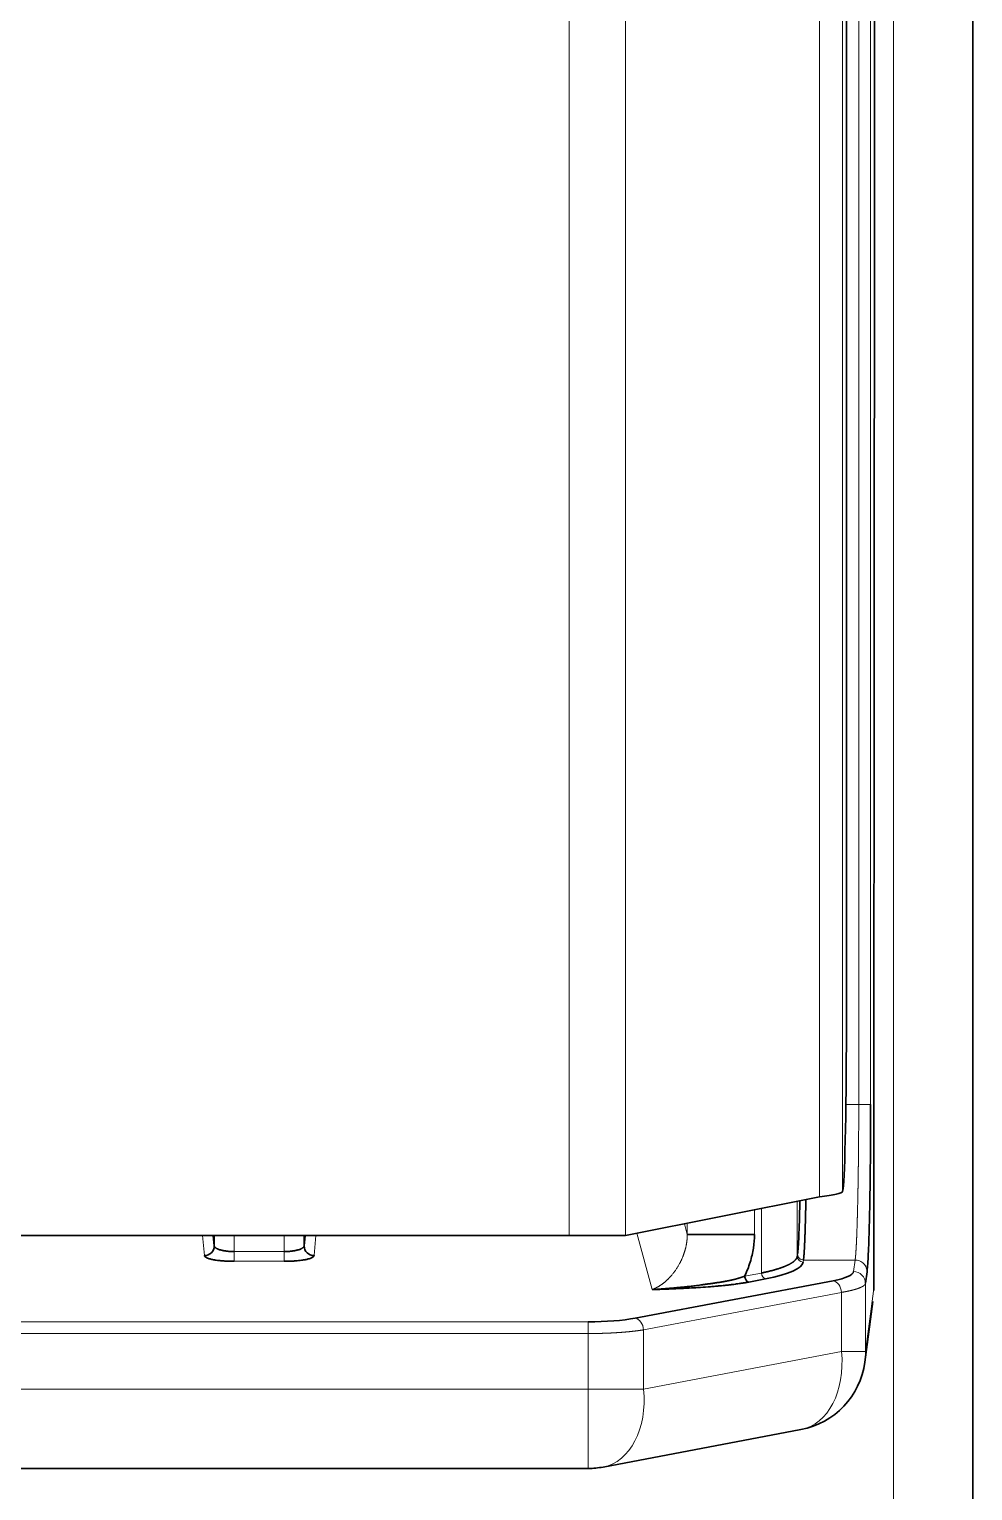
# Model space of a CAD drawing. Header units: inches. Extents: x -1096 to 3103, y -191 to 3207.
# Drawn here: x 1770.16 to 1793.96, y 1488 to 1524.86 of the extents above; entities that cross this region are included whole.
import ezdxf

# ---------------------------------------------------------------- set-up
doc = ezdxf.new("R2010")
doc.units = ezdxf.units.IN

msp = doc.modelspace()

# ---------------------------------------------------------------- linework, layer by layer
at = {"lineweight": 35}
for p, q in [((1793.964331, 1895.140586), (1793.964331, 1263.140586)), ((1790.77734, 1664.501036), (1790.77734, 1500.080136)), ((1790.692835, 1495.62393), (1790.68142, 1495.550385)), ((1790.096109, 1495.413688), (1785.200118, 1494.440586)), ((1754.142758, 1494.440586), (1783.785904, 1494.440586)), ((1774.807186, 1494.440605), (1774.830756, 1494.178134)), ((1774.830756, 1494.178134), (1774.830756, 1494.440655)), ((1777.097906, 1494.178134), (1777.097906, 1494.440633)), ((1777.097906, 1494.178134), (1777.121474, 1494.44059)), ((1783.785904, 1494.440586), (1785.200118, 1494.440586)), ((1791.296618, 1493.527176), (1791.257292, 1493.235249)), ((1785.452056, 1492.356387), (1790.444221, 1493.301688)), ((1788.736227, 1493.347734), (1788.313441, 1493.267677)), ((1791.240072, 1491.245063), (1791.445852, 1492.772581)), ((1784.637914, 1488.6017), (1789.630079, 1489.547001)), ((1753.66285, 1488.56678), (1784.265812, 1488.56678))]:
    msp.add_line(p, q, dxfattribs=at)
at = {"lineweight": 13}
for p, q in [((1783.785904, 1494.440586), (1783.785904, 1670.140586)), ((1785.200118, 1670.140586), (1785.200118, 1494.440586)), ((1790.096109, 1669.167484), (1790.096109, 1495.413688)), ((1790.68142, 1669.030787), (1790.68142, 1495.550385)), ((1791.087836, 1664.246018), (1791.087836, 1497.748172)), ((1791.387732, 1497.748172), (1791.387733, 1664.246018)), ((1791.964331, 1636.622961), (1791.964331, 1263.140586)), ((1791.087836, 1497.748172), (1790.76312, 1497.748172)), ((1789.537159, 1493.91754), (1789.537159, 1495.302881)), ((1788.458523, 1494.467896), (1788.458523, 1495.090308)), ((1788.631558, 1495.123729), (1788.631558, 1493.494978)), ((1786.68964, 1494.736662), (1786.762103, 1494.467896)), ((1786.762103, 1494.752041), (1786.762103, 1494.467896)), ((1774.535616, 1494.44059), (1774.580794, 1493.932728)), ((1775.330684, 1494.440619), (1775.33068, 1494.034894)), ((1776.597982, 1494.034894), (1776.597966, 1494.44066)), ((1777.393472, 1494.44059), (1777.347868, 1493.932728)), ((1785.874297, 1493.075227), (1785.490613, 1494.498309)), ((1776.597982, 1494.034894), (1775.33068, 1494.034894)), ((1775.33068, 1493.789487), (1775.33068, 1494.034894)), ((1775.33068, 1493.789487), (1776.597982, 1493.789487)), ((1776.597982, 1494.034894), (1776.597982, 1493.789487)), ((1789.537159, 1493.91754), (1789.544079, 1493.968907)), ((1789.687107, 1493.770296), (1789.694027, 1493.821663)), ((1789.694028, 1493.821663), (1790.996721, 1493.821663)), ((1790.996721, 1493.821663), (1790.957395, 1493.529738)), ((1788.208772, 1493.41492), (1788.631558, 1493.494978)), ((1791.257292, 1491.512081), (1791.257292, 1493.235249)), ((1791.257292, 1491.512081), (1791.463071, 1493.039598)), ((1790.653558, 1493.0072), (1785.661393, 1492.061899)), ((1790.653558, 1493.0072), (1790.653558, 1491.512081)), ((1784.265812, 1492.26264), (1753.66285, 1492.26264)), ((1753.66285, 1491.968152), (1784.265812, 1491.968152)), ((1784.265812, 1492.26264), (1784.265812, 1491.968152)), ((1784.265812, 1491.968152), (1784.265812, 1490.56678)), ((1785.661393, 1490.56678), (1785.661393, 1492.061899)), ((1785.661393, 1490.56678), (1790.653558, 1491.512081)), ((1791.257292, 1491.512081), (1790.653558, 1491.512081)), ((1784.265812, 1490.56678), (1753.66285, 1490.56678)), ((1784.265812, 1490.56678), (1784.265812, 1488.56678)), ((1785.661393, 1490.56678), (1784.265812, 1490.56678))]:
    msp.add_line(p, q, dxfattribs=at)
at = {"lineweight": 35}
for centre, start, end in [((1789.257977, 1491.512081), 280.722401, 352.327596), ((1784.265812, 1490.56678), 270, 280.722401)]:
    msp.add_arc(centre, 2, start, end, dxfattribs=at)
for centre, major_axis, ratio, start_param, end_param in [((1790.679173, 1500.080136), (0, 4.500000000000001), 0.021815, 3.281218993749661, 4.712388980384691), ((1774.580794, 1494.178134), (-0.2489980834939553, -0.02235966047008016), 0.981483, 1.482887743345684, 3.050353987848473), ((1777.347868, 1494.178134), (-0.2489980834939549, 0.02235966047008589), 0.981483, 0.0912386657426564, 1.658704910244002), ((1788.313441, 1493.414921), (-0.02790761506547209, 0.1473810198816572), 0.691459, 1.440607195808498, 2.87429471889291), ((1786.445476, 1493.785644), (-3.242629302376195, 0), 0.190809, 2.355264097772266, 3.11678443088666), ((1789.207943, 1493.538021), (1.749990268465866, 0), 0.190809, 5.496856718103658, 6.25837711998996), ((1784.262139, 1492.584454), (1.686581974137349, 0), 0.190809, 4.714566675941731, 5.495545043213173)]:
    msp.add_ellipse(centre, major_axis=major_axis, ratio=ratio, start_param=start_param, end_param=end_param, dxfattribs=at)
at = {"lineweight": 13}
for centre, major_axis, ratio, start_param, end_param in [((1789.687107, 1493.91754), (-0.1486571427594345, 0.02002633033286675), 0.981303, 0.136428844539933, 1.702230353346846), ((1788.736227, 1493.494978), (0.02790761506547369, -0.147381019881657), 0.691459, 4.582197050603575, 6.01588737246511), ((1790.957395, 1493.235249), (0.2973142855188682, -0.04005266066573965), 0.981303, 0.1364288445356434, 1.702230353353697), ((1790.444221, 1493.0072), (-0.05581523013094419, 0.2947620397633144), 0.691459, 4.582197109353795, 6.015887372574371), ((1785.452056, 1492.061899), (0.05581523013094737, -0.2947620397633139), 0.691459, 1.440604397159396, 2.874294718898483), ((1789.257977, 1491.512081), (0.3721015342063159, -1.96508026508876), 0.691459, 1.54662650695e-05, 1.440604397174363), ((1789.257977, 1491.512081), (1.982095236792455, -0.2670177377715977), 0.981303, 6.283185109008478, 6.419614151714735), ((1784.265812, 1490.56678), (0.3721015342063159, -1.96508026508876), 0.691459, 1.54662649523e-05, 1.440604397172116)]:
    msp.add_ellipse(centre, major_axis=major_axis, ratio=ratio, start_param=start_param, end_param=end_param, dxfattribs=at)
for points, knots in [([(1791.46307140128, 1493.039599849518), (1791.4761592839, 1511.529019843718), (1791.49542330919, 1539.378434151618), (1791.51733860746, 1571.898339419628), (1791.5279235066, 1588.283126327928), (1791.53241038596, 1596.460295945278), (1791.53507121056, 1601.160636567538), (1791.53637893783, 1603.457635670978), (1791.53663879398, 1604.718638013458)], [0, 0, 0, 0, 0.4969971079366, 0.74849569075, 0.8742449821566999, 0.93711962786, 0.9685569507117, 1, 1, 1, 1]), ([(1790.99672128677, 1493.821663261574), (1790.997024458603, 1493.823784384079), (1790.997630304844, 1493.828023148877), (1790.998534445805, 1493.834712650828), (1790.999434249915, 1493.841636102678), (1791.000329439809, 1493.848815909002), (1791.001220089625, 1493.856243832076), (1791.002106179546, 1493.86391981103), (1791.002987714869, 1493.871841586337), (1791.003864694178, 1493.88000747343), (1791.004737117853, 1493.888415621731), (1791.005604985791, 1493.897064213077), (1791.006468298019, 1493.905951409055), (1791.007327054532, 1493.915075365451), (1791.008181255329, 1493.924434228754), (1791.009030900412, 1493.934026137458), (1791.00987598978, 1493.943849222077), (1791.010716523433, 1493.953901605501), (1791.011552501372, 1493.964181403257), (1791.012383923596, 1493.9746867238), (1791.013210790105, 1493.985415668783), (1791.0140331009, 1493.996366333342), (1791.01485085598, 1494.007536806359), (1791.015664055346, 1494.018925170746), (1791.016472698997, 1494.030529503705), (1791.017276786934, 1494.042347877005), (1791.018076319157, 1494.054378357239), (1791.018871295665, 1494.066619006095), (1791.019661716459, 1494.079067880614), (1791.020447581539, 1494.09172303345), (1791.021228890905, 1494.104582513129), (1791.022005644557, 1494.1176443643), (1791.022777842495, 1494.130906627993), (1791.023545484718, 1494.144367341868), (1791.024308571228, 1494.158024540461), (1791.025067102024, 1494.171876255433), (1791.025821077106, 1494.185920515816), (1791.026570496474, 1494.200155348249), (1791.027315360128, 1494.214578777224), (1791.028055668069, 1494.229188825318), (1791.028791420296, 1494.243983513433), (1791.02952261681, 1494.258960861025), (1791.03024925761, 1494.274118886336), (1791.030971342697, 1494.289455606624), (1791.031688872069, 1494.304969038386), (1791.03240184573, 1494.320657197584), (1791.033110263676, 1494.336518099865), (1791.033814125909, 1494.35254976078), (1791.034513432429, 1494.368750196004), (1791.035208183235, 1494.385117421544), (1791.035898378329, 1494.401649453958), (1791.03658401771, 1494.418344310563), (1791.037265101378, 1494.435200009638), (1791.037941629332, 1494.452214570636), (1791.038613601574, 1494.46938601438), (1791.039281018103, 1494.486712363272), (1791.03994387892, 1494.504191641483), (1791.040602184023, 1494.521821875152), (1791.041255933414, 1494.539601092581), (1791.041905127092, 1494.557527324425), (1791.042549765058, 1494.575598603881), (1791.043189847312, 1494.593812966875), (1791.043825373853, 1494.612168452243), (1791.044456344681, 1494.630663101919), (1791.045082759797, 1494.649294961109), (1791.045704619202, 1494.668062078472), (1791.046321922894, 1494.686962506293), (1791.046934670873, 1494.705994300654), (1791.047542863141, 1494.72515552161), (1791.048146499697, 1494.744444233351), (1791.048745580541, 1494.76385850437), (1791.049340105673, 1494.783396407627), (1791.049930075094, 1494.80305602071), (1791.050515488802, 1494.822835425991), (1791.051096346799, 1494.842732710789), (1791.051672649085, 1494.862745967516), (1791.052244395659, 1494.882873293834), (1791.052811586521, 1494.903112792806), (1791.053374221672, 1494.923462573037), (1791.053932301112, 1494.943920748826), (1791.054485824841, 1494.964485440305), (1791.055034792858, 1494.985154773583), (1791.055579205165, 1495.005926880878), (1791.05611906176, 1495.026799900661), (1791.056654362644, 1495.047771977783), (1791.057185107818, 1495.068841263612), (1791.05771129728, 1495.09000591616), (1791.058232931032, 1495.111264100212), (1791.058750009073, 1495.132613987449), (1791.059262531404, 1495.15405375657), (1791.059770498024, 1495.175581593417), (1791.060273908934, 1495.197195691091), (1791.060772764133, 1495.21889425007), (1791.061267063622, 1495.240675478317), (1791.061756807401, 1495.262537591405), (1791.062241995469, 1495.284478812612), (1791.062722627828, 1495.306497373042), (1791.063198704477, 1495.328591511721), (1791.063670225415, 1495.350759475707), (1791.064137190644, 1495.372999520191), (1791.064599600163, 1495.39530990859), (1791.065057453973, 1495.417688912656), (1791.065510752073, 1495.440134812562), (1791.065959494463, 1495.462645896999), (1791.066403681144, 1495.485220463267), (1791.066843312116, 1495.507856817365), (1791.067278387378, 1495.530553274078), (1791.067708906932, 1495.553308157064), (1791.068134870776, 1495.576119798932), (1791.068556278911, 1495.598986541331), (1791.068973131337, 1495.621906735026), (1791.069385428055, 1495.644878739972), (1791.069793169063, 1495.667900925399), (1791.070196354364, 1495.690971669875), (1791.070594983955, 1495.714089361385), (1791.070989057838, 1495.737252397399), (1791.071378576013, 1495.760459184941), (1791.071763538479, 1495.783708140652), (1791.072143945237, 1495.80699769086), (1791.072519796287, 1495.830326271636), (1791.07289109163, 1495.853692328861), (1791.073257831264, 1495.87709431828), (1791.07362001519, 1495.900530705564), (1791.073977643409, 1495.923999966358), (1791.07433071592, 1495.947500586345), (1791.074679232724, 1495.971031061288), (1791.07502319382, 1495.994589897087), (1791.075362599209, 1496.018175609824), (1791.07569744889, 1496.041786725809), (1791.076027742865, 1496.065421781629), (1791.076353481132, 1496.089079324188), (1791.076674663693, 1496.11275791075), (1791.076991290547, 1496.136456108977), (1791.077303361694, 1496.160172496973), (1791.077610877134, 1496.183905663313), (1791.077913836868, 1496.207654207085), (1791.078212240895, 1496.231416737918), (1791.078506089217, 1496.25519187602), (1791.078795381832, 1496.278978252204), (1791.079080118741, 1496.302774507917), (1791.079360299944, 1496.326579295271), (1791.079635925441, 1496.350391277065), (1791.079906995233, 1496.374209126811), (1791.080173509318, 1496.398031528758), (1791.080435467699, 1496.421857177912), (1791.080692870374, 1496.445684780056), (1791.080945717344, 1496.469513051768), (1791.081194008608, 1496.493340720441), (1791.081437744167, 1496.517166524296), (1791.081676924022, 1496.540989212397), (1791.081911548172, 1496.564807544662), (1791.082141616617, 1496.588620291882), (1791.082367129358, 1496.612426235719), (1791.082588086394, 1496.636224168727), (1791.082804487726, 1496.660012894353), (1791.083016333353, 1496.683791226942), (1791.083223623277, 1496.707557991749), (1791.083426357497, 1496.731312024936), (1791.083624536013, 1496.755052173575), (1791.083818158825, 1496.778777295654), (1791.084007225934, 1496.802486260074), (1791.084191737339, 1496.826177946645), (1791.084371693041, 1496.849851246089), (1791.08454709304, 1496.873505060033), (1791.084717937335, 1496.897138301004), (1791.084884225929, 1496.920749892425), (1791.085045958819, 1496.944338768608), (1791.085203136006, 1496.967903874741), (1791.085355757492, 1496.991444166887), (1791.085503823275, 1497.014958611966), (1791.085647333356, 1497.038446187748), (1791.085786287734, 1497.061905882839), (1791.085920686411, 1497.085336696666), (1791.086050529386, 1497.108737639466), (1791.08617581666, 1497.132107732266), (1791.086296548232, 1497.15544600687), (1791.086412724103, 1497.178751505839), (1791.086524344273, 1497.202023282473), (1791.086631408741, 1497.225260400792), (1791.086733917509, 1497.248461935515), (1791.086831870577, 1497.271626972038), (1791.086925267944, 1497.294754606412), (1791.08701410961, 1497.317843945322), (1791.087098395576, 1497.340894106057), (1791.087178125842, 1497.36390421649), (1791.087253300409, 1497.386873415051), (1791.087323919276, 1497.4098008507), (1791.087389982443, 1497.432685682896), (1791.087451489911, 1497.455527081575), (1791.087508441679, 1497.478324227115), (1791.087560837749, 1497.501076310309), (1791.087608678118, 1497.523782532333), (1791.087651962797, 1497.546442104714), (1791.087690691745, 1497.569054249298), (1791.087724865118, 1497.591618198219), (1791.08775448233, 1497.61413319386), (1791.087779545567, 1497.636598488823), (1791.087800046702, 1497.659013345892), (1791.08781601595, 1497.681377037997), (1791.08782734096, 1497.703688848175), (1791.087834439517, 1497.72594806955), (1791.087835319629, 1497.740770017565), (1791.08783575915, 1497.748171996018)], [0, 0, 0, 0, 0.0059749867805838, 0.0119401701552514, 0.0178955501756791, 0.0238411268938015, 0.0297769003618162, 0.0357028706321796, 0.0416190377576054, 0.0475254017910808, 0.05342196278585, 0.0593087207954336, 0.0651856758736165, 0.0710528280744561, 0.0769101774522783, 0.0827577240616958, 0.0885954679575843, 0.0944234091951091, 0.1002415478297134, 0.1060498839171193, 0.111848417513333, 0.1176371486746553, 0.1234160774576666, 0.1291852039192358, 0.1349445281165375, 0.1406940501070229, 0.1464337699484516, 0.152163687698877, 0.1578838034166555, 0.1635941171604416, 0.1692946289891978, 0.1749853389621917, 0.1806662471389995, 0.1863373535795051, 0.1919986583439112, 0.1976501614927308, 0.2032918630867957, 0.2089237631872555, 0.2145458618555912, 0.2201581591535866, 0.225760655143374, 0.2313533498874005, 0.2369362434484508, 0.2425093358896349, 0.2480726272744129, 0.2536261176665612, 0.2591698071302139, 0.264703695729838, 0.2702277835302574, 0.2757420705966261, 0.2812465569944585, 0.286741242789621, 0.2922261280483391, 0.2977012128371815, 0.3031664972230876, 0.308621981273358, 0.314067665055661, 0.3195035486380258, 0.3249296320888538, 0.3303459154769283, 0.3357523988713947, 0.3411490823417863, 0.3465359659580123, 0.3519130497903745, 0.3572803339095474, 0.3626378183866077, 0.3679855032930243, 0.3733233887006501, 0.3786514746817451, 0.3839697613089765, 0.3892782486553965, 0.3945769367944845, 0.3998658258001194, 0.4051449157465952, 0.4104142067086208, 0.4156736987613323, 0.4209233919802753, 0.4261632864414309, 0.4313933822212069, 0.4366136793964419, 0.4418241780444104, 0.4470248782428228, 0.4522157800698351, 0.4573968836040522, 0.4625681889245151, 0.4677296961107273, 0.4728814052426485, 0.478023316400685, 0.483155429665726, 0.4882777451191006, 0.493390262842633, 0.4984929829185991, 0.503585905429773, 0.5086690304593828, 0.5137423580911642, 0.518805888409333, 0.5238596214985876, 0.5289035574441403, 0.5339376963316762, 0.5389620382474171, 0.5439765832780549, 0.5489813315108274, 0.5539762830334621, 0.5589614379342219, 0.5639367963018748, 0.5689023582257356, 0.5738581237956377, 0.5788040931019598, 0.5837402662356087, 0.5886666432880449, 0.5935832243512762, 0.598490009517853, 0.6033869988808997, 0.6082741925340808, 0.6131515905716575, 0.6180191930884301, 0.6228770001797986, 0.6277250119417209, 0.6325632284707636, 0.6373916498640637, 0.6422102762193584, 0.6470191076349877, 0.6518181442098908, 0.6566073860436179, 0.6613868332363335, 0.6661564858888163, 0.6709163441024807, 0.6756664079793503, 0.6804066776221054, 0.6851371531340481, 0.6898578346191363, 0.6945687221819742, 0.6992698159278191, 0.7039611159625927, 0.708642622392884, 0.7133143353259507, 0.7179762548697276, 0.7226283811328419, 0.7272707142245995, 0.7319032542549997, 0.7365260013347628, 0.7411389555752871, 0.7457421170886978, 0.7503354859878519, 0.7549190623863123, 0.7594928463983796, 0.7640568381390814, 0.7686110377242178, 0.7731554452703152, 0.7776900608946566, 0.7822148847152993, 0.7867299168510604, 0.7912351574215495, 0.7957306065471298, 0.8002162643489933, 0.8046921309490987, 0.8091582064702211, 0.8136144910359395, 0.8180609847706618, 0.8224976877996153, 0.8269246002488578, 0.8313417222452959, 0.8357490539166614, 0.8401465953915755, 0.8445343467994931, 0.848912308270756, 0.8532804799365716, 0.8576388619290409, 0.8619874543811585, 0.8663262574268229, 0.8706552712008404, 0.8749744958389305, 0.8792839314777421, 0.8835835782548712, 0.8878734363088373, 0.8921535057791279, 0.8964237868061845, 0.9006842795314198, 0.9049349840972276, 0.9091759006469812, 0.9134070293250646, 0.9176283702768488, 0.9218399236487448, 0.9260416895881604, 0.9302336682435632, 0.934415859764452, 0.9385882643013792, 0.9427508820059592, 0.9469037130308962, 0.9510467575299518, 0.9551800156580034, 0.959303487571028, 0.9634171734261072, 0.967521073381466, 0.971615187596444, 0.975699516231547, 0.9797740594484288, 0.9838388174099156, 0.9878937902800156, 0.9919389782239254, 0.9959743814080484, 1, 1, 1, 1]), ([(1791.387730901077, 1497.748171995993), (1791.386853247378, 1497.748171995986), (1791.373485525683, 1497.748171995984), (1791.306846232205, 1497.748171996016), (1791.20010578049, 1497.748171996024), (1791.123383320236, 1497.748171996012), (1791.08783575915, 1497.748171996008)], [0, 0, 0, 0, 0.2358588446818827, 0.4905725631236106, 0.7452862815653385, 1, 1, 1, 1]), ([(1785.874296596669, 1493.075226475341), (1785.87902923507, 1493.077075095804), (1785.888496695096, 1493.080773189522), (1785.902687920894, 1493.08662736991), (1785.916871151253, 1493.092707740137), (1785.931041883006, 1493.099036103227), (1785.94519647365, 1493.105606319811), (1785.959331054412, 1493.112419668302), (1785.973441822884, 1493.119475363701), (1785.987524965739, 1493.126773099939), (1786.001576680642, 1493.134312368319), (1786.015593171553, 1493.142092640402), (1786.029570651167, 1493.150113319138), (1786.04350534144, 1493.15837375215), (1786.05739347462, 1493.166873228367), (1786.071231294139, 1493.175610979149), (1786.085015055547, 1493.184586178215), (1786.098741027422, 1493.193797941921), (1786.112405492288, 1493.203245329452), (1786.126004747524, 1493.212927343061), (1786.139535106269, 1493.222842928308), (1786.15299289834, 1493.232990974331), (1786.166374471065, 1493.243370314082), (1786.179676190438, 1493.253979724725), (1786.192894441041, 1493.264817927545), (1786.206025630523, 1493.275883589695), (1786.219066177075, 1493.287175319185), (1786.232012560383, 1493.298691685148), (1786.244861135456, 1493.310431143785), (1786.257608832023, 1493.322392316614), (1786.270250546664, 1493.334572953067), (1786.282788886224, 1493.346973806599), (1786.29959044817, 1493.364048139185), (1786.320524643043, 1493.386077009534), (1786.345490601343, 1493.41351364911), (1786.369925925269, 1493.441596639708), (1786.393815668521, 1493.470309888585), (1786.41713041358, 1493.499630518834), (1786.439845533104, 1493.529536468953), (1786.46193619, 1493.560004556242), (1786.483378601833, 1493.59101095634), (1786.504149995667, 1493.622531353922), (1786.524227691194, 1493.654540073873), (1786.543592832498, 1493.687013511612), (1786.560685417604, 1493.717212166688), (1786.575646887191, 1493.744902282079), (1786.588618581728, 1493.769881621398), (1786.601107324623, 1493.794931460865), (1786.613113754634, 1493.820037572109), (1786.624636937724, 1493.845184016376), (1786.635676919653, 1493.870355536868), (1786.646234046106, 1493.89553694918), (1786.656309124023, 1493.920713312404), (1786.665903363915, 1493.945869896454), (1786.675018379023, 1493.970992201741), (1786.683656169603, 1493.99606596457), (1786.691819110996, 1494.02107716563), (1786.699509940657, 1494.046012037036), (1786.706731745413, 1494.07085706912), (1786.713487948636, 1494.095599016672), (1786.719782297439, 1494.120224904701), (1786.725618849864, 1494.144722033702), (1786.731001962118, 1494.169077984423), (1786.735936275777, 1494.193280622132), (1786.740426705254, 1494.217318100307), (1786.744478424594, 1494.24117886402), (1786.748096856961, 1494.264851651848), (1786.751287654847, 1494.288325500434), (1786.754056714222, 1494.311589736649), (1786.756410066904, 1494.334634011406), (1786.758354212978, 1494.357448179968), (1786.759894866353, 1494.380022732627), (1786.761041429901, 1494.402347234867), (1786.761790777307, 1494.424415953196), (1786.76218583212, 1494.446207504551), (1786.76213044801, 1494.460715446106), (1786.762103035395, 1494.467896217017)], [0, 0, 0, 0, 0.0118552144853774, 0.0237158979274224, 0.0355820511169984, 0.0474536748438757, 0.0593307698967275, 0.0712133370631553, 0.0831013771296524, 0.0949948908816264, 0.1068938791034254, 0.1187983425782854, 0.1307082820883828, 0.1426236984148101, 0.1545445923375734, 0.166470964635618, 0.1784028160868091, 0.1903401474679508, 0.2022829595547553, 0.2142312531218888, 0.226185028942936, 0.2381442877904361, 0.2501090304358607, 0.262079257649603, 0.2740549702010222, 0.2860361688584008, 0.2980228543889866, 0.3100150275589479, 0.3220126891334368, 0.3340158398765202, 0.3460244805512396, 0.3580386119195796, 0.3700582347424834, 0.3948479406553975, 0.4192785938195802, 0.4433516496856049, 0.4670686295386334, 0.4904311242232534, 0.5134407981094645, 0.5360993933159416, 0.5584087342079157, 0.5803707321875706, 0.6019873907962537, 0.6232608111482366, 0.6441931977169755, 0.6596231187210464, 0.6747655493468047, 0.6896219873745838, 0.7041940187723273, 0.7184833242074453, 0.7324916861091517, 0.7462209963293412, 0.7596732644536587, 0.7728506268179685, 0.7857553562885503, 0.7983898728675966, 0.8107567551878981, 0.8228587529623821, 0.8346988004549509, 0.8462800310378273, 0.8576057928977217, 0.8686796659472793, 0.8795054799885784, 0.8900873341614517, 0.9004296176890486, 0.9105370319061614, 0.9204146135191132, 0.9300677589996198, 0.9395022499562188, 0.9487242792533496, 0.9577404775608721, 0.9665579399118229, 0.9751842517272722, 0.983627513633204, 0.9918963642513536, 1, 1, 1, 1]), ([(1789.545687822899, 1493.968908891595), (1789.545806569831, 1493.949835086663), (1789.549742904162, 1493.930772970356), (1789.564670368527, 1493.895481889768), (1789.575655884117, 1493.87926619598), (1789.60305087389, 1493.852084653514), (1789.619450044672, 1493.841129025494), (1789.655234018942, 1493.82610274907), (1789.674605363987, 1493.822037749873), (1789.694028120253, 1493.821720311047)], [0, 0, 0, 0, 0.25, 0.25, 0.5, 0.5, 0.75, 0.75, 1, 1, 1, 1]), ([(1790.996721286771, 1493.821663262206), (1791.032641510231, 1493.821487083937), (1791.110331607524, 1493.808098665821), (1791.218212632508, 1493.737862467208), (1791.284366885743, 1493.63280736412), (1791.29643445676, 1493.559866197805), (1791.296616402164, 1493.527176341469)], [0, 0, 0, 0, 0.2547136413811616, 0.5094272827738511, 0.7641409241665406, 1, 1, 1, 1]), ([(1791.257291740101, 1493.235249361217), (1791.257060013653, 1493.233955669807), (1791.256597825636, 1493.231375348604), (1791.255558800769, 1493.227524705529), (1791.254274134813, 1493.22370203645), (1791.252723553443, 1493.219907994394), (1791.250918275787, 1493.216142405819), (1791.248861157174, 1493.212405316837), (1791.246557278292, 1493.208696715188), (1791.244011129097, 1493.205016604125), (1791.241227354843, 1493.201364982779), (1791.23821055568, 1493.197741851375), (1791.234965337767, 1493.194147209848), (1791.231496297628, 1493.190581058209), (1791.22780802429, 1493.187043396449), (1791.223905096758, 1493.183534224565), (1791.219792082777, 1493.180053542551), (1791.215473537318, 1493.176601350403), (1791.210954001181, 1493.173177648116), (1791.206237999624, 1493.169782435683), (1791.20133004104, 1493.1664157131), (1791.196234615673, 1493.163077480362), (1791.190956194373, 1493.159767737463), (1791.185499227395, 1493.156486484396), (1791.179868143239, 1493.153233721157), (1791.174067347526, 1493.150009447739), (1791.168101221915, 1493.146813664135), (1791.161974123057, 1493.14364637034), (1791.155690381596, 1493.140507566347), (1791.149254301193, 1493.137397252149), (1791.1426701576, 1493.134315427739), (1791.135942197763, 1493.13126209311), (1791.129074638969, 1493.128237248256), (1791.122071668019, 1493.125240893168), (1791.114937440444, 1493.12227302784), (1791.107676079753, 1493.119333652262), (1791.100291676713, 1493.116422766428), (1791.092788288667, 1493.113540370329), (1791.085169938881, 1493.110686463956), (1791.077440615927, 1493.107861047301), (1791.06960427309, 1493.105064120354), (1791.061664827821, 1493.102295683108), (1791.053626161204, 1493.099555735551), (1791.045492117466, 1493.096844277675), (1791.037266503511, 1493.09416130947), (1791.028953088479, 1493.091506830925), (1791.020555603346, 1493.08888084203), (1791.012077740536, 1493.086283342773), (1791.003523153574, 1493.083714333144), (1790.994895456757, 1493.081173813131), (1790.986198224857, 1493.078661782723), (1790.977434992843, 1493.076178241907), (1790.968609255634, 1493.07372319067), (1790.959724467876, 1493.071296629), (1790.950784043735, 1493.068898556884), (1790.941791356729, 1493.066528974306), (1790.932749739562, 1493.064187881255), (1790.923662484003, 1493.061875277714), (1790.914532840764, 1493.059591163669), (1790.905364019419, 1493.057335539104), (1790.89615918833, 1493.055108404003), (1790.8869214746, 1493.05290975835), (1790.87765396404, 1493.050739602128), (1790.868359701163, 1493.048597935318), (1790.859041689188, 1493.046484757904), (1790.849702890066, 1493.044400069865), (1790.840346224525, 1493.042343871183), (1790.830974572127, 1493.040316161838), (1790.821590771344, 1493.038316941808), (1790.812197619654, 1493.036346211073), (1790.802797873644, 1493.03440396961), (1790.793394249133, 1493.032490217396), (1790.783989421309, 1493.030604954408), (1790.774586024881, 1493.02874818062), (1790.765186654235, 1493.026919896008), (1790.755793863633, 1493.025120100543), (1790.746410167331, 1493.023348794208), (1790.737038040038, 1493.021605976937), (1790.72767991617, 1493.019891648839), (1790.718338193619, 1493.018205809369), (1790.70901522092, 1493.016548460396), (1790.699713345597, 1493.01491959489), (1790.69043473744, 1493.013319238562), (1790.681182039802, 1493.011747296676), (1790.671955975295, 1493.010204117488), (1790.662764152348, 1493.008688420167), (1790.656616498032, 1493.007694456314), (1790.653558009831, 1493.007199954418)], [0, 0, 0, 0, 0.0152606485751817, 0.0304379968597395, 0.0455320463398781, 0.0605427985268769, 0.075470254957638, 0.0903144171952654, 0.105075286829645, 0.119752865478069, 0.1343471547858464, 0.1488581564269181, 0.1632858721045976, 0.1776303035521329, 0.1918914525334888, 0.2060693208440753, 0.2201639103114168, 0.2341752227959591, 0.2481032601918507, 0.261948024427749, 0.275709517467659, 0.2893877413117778, 0.3029826979973628, 0.3164943895997049, 0.3299228182329867, 0.3432679860513058, 0.3565298952496816, 0.3697085480650352, 0.3828039467772965, 0.395816093710479, 0.4087449912338013, 0.4215906417629173, 0.4343530477610448, 0.4470322117402541, 0.4596281362627571, 0.4721408239422086, 0.484570277445115, 0.4969164994922565, 0.5091794928601159, 0.5213592603824354, 0.5334558049517688, 0.5454691295211099, 0.5573992371055889, 0.5692461307842073, 0.5810098137016261, 0.5926902890700365, 0.6042875601711118, 0.6158016303579938, 0.6272325030573683, 0.6385801817716261, 0.649844670081078, 0.6610259716462813, 0.6721240902104518, 0.6831390296019169, 0.6940707937367375, 0.7049193866213707, 0.7156848123554566, 0.7263670751347222, 0.7369661792540005, 0.7474821291103151, 0.7579149292061891, 0.7682645841529679, 0.7785310986743841, 0.7887144776101908, 0.7988147259199663, 0.8088318486871315, 0.8187658511230141, 0.8286167385711963, 0.8383845165120046, 0.848069190567198, 0.8576707665048071, 0.8671892502442772, 0.8766246478617813, 0.8859769655957533, 0.8952462098526948, 0.9044323872132728, 0.9135355044386076, 0.9225555684769448, 0.9314925864705534, 0.9403465657630196, 0.9491175139068518, 0.9578054386713996, 0.9664103480512404, 0.9749322502749306, 0.9833711538141606, 0.9917270673934006, 1, 1, 1, 1]), ([(1785.661393124771, 1492.061899019017), (1785.656312550139, 1492.061073154395), (1785.646156268855, 1492.059422216456), (1785.630728725077, 1492.056985819199), (1785.615171661426, 1492.054580233649), (1785.599472685505, 1492.052208238895), (1785.583637792374, 1492.049869091352), (1785.56766806751, 1492.047562989979), (1785.551565919878, 1492.045289881541), (1785.535333413784, 1492.043049780283), (1785.518972714818, 1492.040842682393), (1785.502485970145, 1492.038668588893), (1785.48587534014, 1492.036527499509), (1785.469142989534, 1492.034419414316), (1785.452291089398, 1492.032344333294), (1785.435321816221, 1492.030302256448), (1785.418237351773, 1492.028293183779), (1785.401039882755, 1492.026317115287), (1785.383731600516, 1492.024374050972), (1785.366314700743, 1492.022463990835), (1785.348791383165, 1492.020586934876), (1785.33116385126, 1492.018742883096), (1785.313434311955, 1492.016931835495), (1785.295604975329, 1492.015153792074), (1785.277678054329, 1492.013408752834), (1785.259655764471, 1492.011696717775), (1785.241540323551, 1492.010017686896), (1785.223333951364, 1492.0083716602), (1785.205038869407, 1492.006758637686), (1785.186657300603, 1492.005178619355), (1785.168191469013, 1492.003631605208), (1785.149643599557, 1492.002117595244), (1785.131015917734, 1492.000636589465), (1785.112310649341, 1491.999188587872), (1785.093530020201, 1491.997773590464), (1785.074676255888, 1491.996391597242), (1785.055751581454, 1491.995042608207), (1785.036758221155, 1491.993726623359), (1785.017698398189, 1491.992443642698), (1784.998574334424, 1491.991193666227), (1784.979388250136, 1491.989976693944), (1784.960142363744, 1491.98879272585), (1784.940838891551, 1491.987641761947), (1784.921480047484, 1491.986523802234), (1784.902068042838, 1491.985438846712), (1784.882605086021, 1491.984386895382), (1784.863093382301, 1491.983367948244), (1784.843535133555, 1491.9823820053), (1784.823932538021, 1491.981429066548), (1784.804287790053, 1491.98050913199), (1784.784603079874, 1491.979622201627), (1784.764880593336, 1491.97876827546), (1784.745122511681, 1491.977947353487), (1784.7253310113, 1491.977159435711), (1784.705508263499, 1491.976404522132), (1784.685656434269, 1491.97568261275), (1784.665777684051, 1491.974993707567), (1784.645874167507, 1491.974337806582), (1784.625948033298, 1491.973714909796), (1784.606001423856, 1491.97312501721), (1784.586036475164, 1491.972568128825), (1784.566055316533, 1491.97204424464), (1784.546060070392, 1491.971553364657), (1784.526052852066, 1491.971095488876), (1784.506035769568, 1491.970670617299), (1784.486010923387, 1491.97027874992), (1784.465980406279, 1491.969919886763), (1784.445946303066, 1491.969594027747), (1784.425910690429, 1491.969301173174), (1784.40587563671, 1491.96904132192), (1784.385843201711, 1491.968814478174), (1784.36581543651, 1491.968620626333), (1784.345794383215, 1491.968459824551), (1784.325782074983, 1491.968331856078), (1784.305780535038, 1491.968237528806), (1784.285791779455, 1491.968173831472), (1784.272470190224, 1491.968159263054), (1784.26581220509, 1491.968151981917)], [0, 0, 0, 0, 0.0137950504364027, 0.02757688306902, 0.0413455267418961, 0.0551010103820454, 0.0688433629995894, 0.0825726136878859, 0.096288791623671, 0.1099919260671749, 0.1236820463622765, 0.1373591819366071, 0.1510233623016965, 0.1646746170530985, 0.1783129758705092, 0.1919384685179036, 0.2055511248436432, 0.2191509747806186, 0.2327380483463518, 0.2463123756431326, 0.2598739868581185, 0.2734229122634759, 0.2869591822164713, 0.3004828271595991, 0.3139938776206945, 0.3274923642130448, 0.3409783176355083, 0.3544517686725845, 0.367912748194577, 0.3813612871576709, 0.3947974166040173, 0.4082211676618882, 0.421632571545728, 0.4350316595562768, 0.4484184630806767, 0.4617930135925453, 0.4751553426520803, 0.4885054819061717, 0.5018434630884661, 0.5151693180194707, 0.5284830786066491, 0.5417847768444809, 0.555074444814584, 0.5683521146857736, 0.5816178187141486, 0.5948715892431753, 0.6081134587037638, 0.6213434596143417, 0.6345616245809402, 0.6477679862972485, 0.6609625775447039, 0.6741454311925483, 0.6873165801978984, 0.7004760576058137, 0.7136238965493624, 0.7267601302496718, 0.7398847920159985, 0.7529979152457934, 0.7660995334247266, 0.7791896801267807, 0.7922683890142718, 0.8053356938379168, 0.8183916284368696, 0.8314362267387779, 0.8444695227598166, 0.8574915506047298, 0.8705023444668836, 0.8835019386282799, 0.8964903674596109, 0.9094676654202832, 0.922433867058452, 0.93538900701104, 0.9483331200037768, 0.9612662408512126, 0.9741884044567404, 0.9870996458126232, 1, 1, 1, 1])]:
    msp.add_open_spline(points, degree=3, knots=knots, dxfattribs=at)
at = {"lineweight": 35}
for points, knots in [([(1791.465108977368, 1493.057698358137), (1791.480182739524, 1513.907472221548), (1791.49685042662, 1537.51817486458), (1791.515018431887, 1563.890238139286), (1791.520650279026, 1572.17382918564), (1791.526238153135, 1580.457833293279), (1791.531563131946, 1588.741459888128), (1791.536387550891, 1596.822537078994), (1791.538986840078, 1602.142749100673), (1791.540130815441, 1604.702103467444)], [0, 0, 0, 0, 0.5602779855196367, 0.6344621372156652, 0.708656854354481, 0.7828685109116419, 0.857062627031673, 0.931240515089754, 1, 1, 1, 1]), ([(1789.60287009135, 1495.313652067804), (1789.60277514355, 1495.309027370567), (1789.602679914046, 1495.304411469394), (1789.599046985551, 1495.129172862046), (1789.595124501046, 1494.970684988141), (1789.586625117981, 1494.682670270263), (1789.582048343625, 1494.55314763153), (1789.572375641998, 1494.326890972833), (1789.567279856062, 1494.230160255678), (1789.556719730173, 1494.072345899451), (1789.551255544507, 1494.011264563184), (1789.545687824585, 1493.968909210912)], [0, 0, 0, 0, 0.0067047430842602, 0.0067047430842602, 0.2550285573131951, 0.2550285573131951, 0.5033523715421301, 0.5033523715421301, 0.7516761857710651, 0.7516761857710651, 1, 1, 1, 1]), ([(1789.754244152728, 1495.330048095557), (1789.754160836144, 1495.325688421826), (1789.753883451473, 1495.3112307526), (1789.753408005323, 1495.286770706006), (1789.752813995328, 1495.256761962647), (1789.752212145132, 1495.226905326294), (1789.751602454735, 1495.19720528035), (1789.750984924137, 1495.167666332854), (1789.750359553338, 1495.13829301595), (1789.749726342337, 1495.109089885337), (1789.749085291133, 1495.080061519709), (1789.748436399728, 1495.051212520179), (1789.747779668121, 1495.022547509695), (1789.74711509631, 1494.994071132434), (1789.746442684296, 1494.96578805319), (1789.745762432079, 1494.937702956747), (1789.745074339658, 1494.909820547233), (1789.744378407033, 1494.882145547473), (1789.743674634203, 1494.854682698308), (1789.74296302117, 1494.827436757925), (1789.742243567932, 1494.80041250115), (1789.741516274488, 1494.773614718743), (1789.740781140839, 1494.747048216675), (1789.740038166985, 1494.720717815383), (1789.739287352925, 1494.694628349025), (1789.738528698659, 1494.668784664711), (1789.737762204186, 1494.643191621723), (1789.736987869508, 1494.617854090719), (1789.736205694622, 1494.592776952928), (1789.735415679529, 1494.567965099327), (1789.734617824229, 1494.543423429801), (1789.733812128721, 1494.519156852298), (1789.732998593006, 1494.495170281962), (1789.732177217082, 1494.471468640252), (1789.731348000951, 1494.448056854053), (1789.730510944611, 1494.424939854769), (1789.729666048062, 1494.402122577397), (1789.728813311305, 1494.3796099596), (1789.727952734338, 1494.357406940752), (1789.727084317161, 1494.335518460976), (1789.726208059776, 1494.31394946017), (1789.72532396218, 1494.292704877014), (1789.724432024375, 1494.271789647966), (1789.723532246359, 1494.251208706239), (1789.722624628133, 1494.230966980778), (1789.721709169696, 1494.211069395205), (1789.720785871048, 1494.191520866763), (1789.71985473219, 1494.172326305242), (1789.718915753119, 1494.153490611892), (1789.717968933838, 1494.135018678322), (1789.717014274345, 1494.116915385388), (1789.71605177464, 1494.099185602062), (1789.715081434723, 1494.081834184295), (1789.714103254594, 1494.064865973863), (1789.713117234252, 1494.048285797197), (1789.712123373697, 1494.032098464208), (1789.71112167293, 1494.016308767093), (1789.71011213195, 1494.000921479128), (1789.709094750756, 1493.985941353454), (1789.70806952935, 1493.971373121838), (1789.707036467729, 1493.957221493466), (1789.705995565896, 1493.943491153555), (1789.704946823845, 1493.930186762584), (1789.703890241591, 1493.917312953156), (1789.702825819085, 1493.904874335662), (1789.701753556504, 1493.892875470963), (1789.700673453186, 1493.881320966475), (1789.699585511611, 1493.870215110149), (1789.698489722489, 1493.8595632347), (1789.697386120606, 1493.84936660314), (1789.69627457571, 1493.839641552433), (1789.695155575498, 1493.830347808215), (1789.694404202547, 1493.824560135195), (1789.694028108692, 1493.821663160717)], [0, 0, 0, 0, 0.00562518413777, 0.0186835001058073, 0.0317750563781606, 0.0448998533124136, 0.0580578912633814, 0.0712491705832197, 0.0844736916213954, 0.09773145472471001, 0.1110224602373678, 0.124346708500962, 0.1377041998545207, 0.1510949346345237, 0.1645189131749444, 0.1779761358072497, 0.1914666028604389, 0.204990314661065, 0.2185472715332624, 0.2321374737987703, 0.245760921776942, 0.2594176157847833, 0.2731075561369823, 0.2868307431459054, 0.300587177121643, 0.3143768583720281, 0.3281997872026326, 0.342055963916825, 0.3559453888157798, 0.3698680621984894, 0.3838239843617811, 0.3978131556003621, 0.4118355762068168, 0.4258912464716177, 0.4399801666831941, 0.4541023371278903, 0.4682577580900227, 0.4824464298518949, 0.4966683526938086, 0.5109235268940804, 0.5252119527290678, 0.5395336304731763, 0.5538885603989001, 0.568276742776815, 0.5826981778756029, 0.5971528659620776, 0.6116408073011971, 0.6261620021560721, 0.6407164507880047, 0.6553041534564723, 0.6699251104191788, 0.6845793219320411, 0.6992667882492275, 0.7139875096231616, 0.7287414863045422, 0.7435287185423474, 0.7583492065838761, 0.7732029506747373, 0.7880899510588778, 0.8030102079785831, 0.8179637216745274, 0.8329504923857259, 0.8479705203496238, 0.8630238058020521, 0.8781103489772708, 0.8932301501079681, 0.908383209425289, 0.9235695271588308, 0.9387891035366738, 0.9540419387853912, 0.969328033130033, 0.9846473867942064, 1, 1, 1, 1]), ([(1790.681419740103, 1495.550384820765), (1790.675866364945, 1495.527598308207), (1790.621157197191, 1495.504819131584), (1790.421234909088, 1495.459253442404), (1790.276113989032, 1495.436474194871), (1790.09610907378, 1495.413687753223)], [0, 0, 0, 0, 0.5, 0.5, 1, 1, 1, 1]), ([(1788.458523029961, 1494.467896217017), (1788.404172493109, 1494.467896217007), (1788.275124180584, 1494.467896216982), (1788.01715551867, 1494.467896216977), (1787.709325001675, 1494.467896217016), (1787.389791342659, 1494.467896216974), (1787.109148255397, 1494.467896217022), (1786.90620746319, 1494.467896216988), (1786.791858543537, 1494.467896216964), (1786.766074391109, 1494.467896216995), (1786.762103035393, 1494.467896216992)], [0, 0, 0, 0, 0.1249523349476105, 0.2499666918141655, 0.3749810486807205, 0.4999954055472755, 0.6250097624138304, 0.7500241192803854, 0.8750384761469404, 1, 1, 1, 1]), ([(1774.580793935551, 1493.932727692815), (1774.581000803289, 1493.931691938051), (1774.581434885653, 1493.929518554812), (1774.582499476948, 1493.926110155036), (1774.584034160878, 1493.922404299876), (1774.586186310036, 1493.918407541694), (1774.589076436721, 1493.914127323341), (1774.592841359471, 1493.909572503063), (1774.597624959054, 1493.904753297293), (1774.607407158391, 1493.896395556535), (1774.622114887246, 1493.887016786938), (1774.658510107541, 1493.86935130773), (1774.715421509461, 1493.850324449151), (1774.787215986475, 1493.834375514839), (1774.839890229025, 1493.824956210939), (1774.885698702746, 1493.817707795313), (1774.957167563239, 1493.80841968609), (1775.045525816925, 1493.799930508987), (1775.136242018409, 1493.794098468736), (1775.211704194413, 1493.79109052331), (1775.268876174351, 1493.789862473492), (1775.306463668545, 1493.789521521227), (1775.324865607046, 1493.789495109013), (1775.330679706918, 1493.789486764064)], [0, 0, 0, 0, 0.0138715711330132, 0.0291075081212767, 0.0456944468080461, 0.0636198008402123, 0.08287210743312699, 0.1034413291655485, 0.1253191039693542, 0.1484989358692463, 0.2180388909994499, 0.2560267860839248, 0.4025338066626505, 0.5084296591017012, 0.5362004587040401, 0.586807842822598, 0.6602083789675222, 0.7565316917650231, 0.838388567553347, 0.9039561129888978, 0.9530089592445128, 0.9851531617687392, 1, 1, 1, 1]), ([(1776.597982443802, 1493.789486764048), (1776.60303383949, 1493.78950447406), (1776.613706739391, 1493.789541892863), (1776.63055624414, 1493.789671121256), (1776.649080716245, 1493.789883497807), (1776.669247794876, 1493.790208659678), (1776.691019728757, 1493.790671705548), (1776.714351733895, 1493.791301230923), (1776.739191846801, 1493.79212741107), (1776.780018655855, 1493.79376116263), (1776.828124341321, 1493.796354546427), (1776.919852572825, 1493.802957023828), (1777.020233464653, 1493.813719386088), (1777.124874042977, 1493.830676441984), (1777.215025890977, 1493.850837387033), (1777.271852482404, 1493.869953292151), (1777.307014188813, 1493.887329702005), (1777.322504394872, 1493.897208152589), (1777.333599081671, 1493.906840242038), (1777.340208692739, 1493.914512348182), (1777.344355647772, 1493.921358171121), (1777.346777567692, 1493.927337010312), (1777.347525066845, 1493.931031632721), (1777.347868215169, 1493.932727692822)], [0, 0, 0, 0, 0.0129046697226736, 0.0272657809229973, 0.0430696306451516, 0.0603035237907798, 0.0789562977718741, 0.0990188002500052, 0.1204843022909187, 0.1433488290014082, 0.2055586885824946, 0.2478931634518251, 0.3936574319779435, 0.4965866038963912, 0.5971433578907724, 0.7472334650148929, 0.787784006779245, 0.846474760057349, 0.8850536299983424, 0.9197454755810448, 0.9505062074894348, 0.9772792893450932, 1, 1, 1, 1]), ([(1788.631558151814, 1493.494978339417), (1788.638291570368, 1493.496326031124), (1788.651857785542, 1493.499041305027), (1788.672106762806, 1493.503212468438), (1788.692459867775, 1493.507492970245), (1788.712888705414, 1493.511887944683), (1788.733387500562, 1493.516395986658), (1788.753943946587, 1493.52101748128), (1788.774547182154, 1493.525752323681), (1788.795185605129, 1493.530600543028), (1788.815847467743, 1493.5355621318), (1788.836520711088, 1493.540637092487), (1788.857193007875, 1493.545825424819), (1788.877851748488, 1493.551127129258), (1788.89848404278, 1493.556542206053), (1788.91907671783, 1493.562070655486), (1788.939616317077, 1493.567712477817), (1788.960089099372, 1493.573467673296), (1788.98048103834, 1493.57933624216), (1789.000777821987, 1493.585318184634), (1789.020964852564, 1493.591413500935), (1789.041027246702, 1493.597622191269), (1789.060949835842, 1493.603944255833), (1789.080717166946, 1493.610379694815), (1789.100313503528, 1493.616928508395), (1789.119722827004, 1493.623590696745), (1789.138928838363, 1493.630366260029), (1789.157914960201, 1493.637255198406), (1789.176664339088, 1493.644257512026), (1789.19515984833, 1493.651373201034), (1789.213384091087, 1493.658602265568), (1789.231319403904, 1493.665944705763), (1789.248947860636, 1493.673400521744), (1789.266251276799, 1493.680969713636), (1789.283211214346, 1493.688652281555), (1789.299808986887, 1493.696448225615), (1789.316025665375, 1493.704357545924), (1789.331842084243, 1493.712380242587), (1789.347238848039, 1493.720516315705), (1789.362196338538, 1493.728765765373), (1789.376694722371, 1493.737128591684), (1789.390713959164, 1493.74560479473), (1789.404233810209, 1493.754194374594), (1789.41723384767, 1493.762897331362), (1789.429693464348, 1493.771713665112), (1789.441591883997, 1493.780643375921), (1789.452908172239, 1493.789686463866), (1789.463621247985, 1493.798842929016), (1789.47370989572, 1493.808112771439), (1789.48315277738, 1493.817495991218), (1789.49192844869, 1493.826992588354), (1789.500015361537, 1493.836602563142), (1789.507391922159, 1493.84632591477), (1789.514036341312, 1493.856162646595), (1789.519927273851, 1493.8661127462), (1789.525041477792, 1493.876176260779), (1789.529362740168, 1493.886353012253), (1789.532848232112, 1493.896643673741), (1789.535555713419, 1493.907045702379), (1789.536622965384, 1493.914032808564), (1789.537158747217, 1493.917540475617)], [0, 0, 0, 0, 0.0121265589266301, 0.0244320929152206, 0.0369166435483089, 0.0495802506418039, 0.0624229523431215, 0.0754447852225471, 0.0886457843585263, 0.1020259834172107, 0.1155854147268248, 0.1293241093472112, 0.1432420971349362, 0.1573394068042428, 0.1716160659842511, 0.1860721012725808, 0.2007075382857569, 0.2155224017065591, 0.2305167153285219, 0.2456905020978782, 0.2610437841530442, 0.2765765828617823, 0.2922889188563372, 0.3081808120665412, 0.324252281751096, 0.3405033465271137, 0.3569340243981034, 0.3735443327803976, 0.3903342885281789, 0.4073039079572373, 0.4244532068674108, 0.4417822005639342, 0.459290903877659, 0.4769793311842737, 0.4948474964225271, 0.5128954131115903, 0.5311230943675485, 0.5495305529190593, 0.5681178011223217, 0.5868848509752664, 0.6058317141311218, 0.6249584019112961, 0.6442649253177288, 0.6637512950446051, 0.6834175214895886, 0.7032636147645052, 0.7232895847055891, 0.7434954408832258, 0.7638811926113394, 0.7844468489562754, 0.8051924187453823, 0.8261179105751759, 0.8472233328191818, 0.8685086936354486, 0.8899740009737046, 0.911619262582296, 0.9334444860147492, 0.9554496786361434, 0.9776348476291732, 1, 1, 1, 1]), ([(1785.874296595675, 1493.075228376705), (1785.891197229578, 1493.076253179577), (1785.925381727059, 1493.0783260232), (1785.977248959018, 1493.08178200351), (1786.030274313152, 1493.085532306387), (1786.084461817561, 1493.08958819072), (1786.139818655178, 1493.093916680684), (1786.196345532639, 1493.098520337525), (1786.254041601908, 1493.103394523949), (1786.312909295577, 1493.10852554511), (1786.372953733598, 1493.113881858223), (1786.434174130717, 1493.119459600459), (1786.496561030509, 1493.125280117333), (1786.560101289768, 1493.131352851805), (1786.624778394085, 1493.137683176413), (1786.690568806048, 1493.144273793155), (1786.757435527304, 1493.151193397188), (1786.825324193445, 1493.158505263313), (1786.894163549832, 1493.166272025705), (1786.963858150456, 1493.174564316972), (1787.034317205851, 1493.183443073746), (1787.094871318165, 1493.191733120698), (1787.14529067138, 1493.198887625269), (1787.185295499305, 1493.204457930986), (1787.224812935814, 1493.209937730042), (1787.263820601963, 1493.215318738342), (1787.302286255076, 1493.220616098879), (1787.340184177156, 1493.225841772053), (1787.377492549858, 1493.231012003666), (1787.414189917598, 1493.236142531734), (1787.45025545716, 1493.241249316354), (1787.485668880247, 1493.24634801083), (1787.520410553444, 1493.251453794889), (1787.554461588396, 1493.25658115969), (1787.587803850554, 1493.261743642952), (1787.62042123834, 1493.266954069522), (1787.652300310348, 1493.272223573006), (1787.683435341841, 1493.277557059063), (1787.713824603034, 1493.282958253181), (1787.743466368497, 1493.288429722063), (1787.772358940597, 1493.293972644542), (1787.80050063915, 1493.299586795009), (1787.827889905408, 1493.305270586334), (1787.854525216946, 1493.311020799767), (1787.880405112227, 1493.316834040031), (1787.905528379987, 1493.322705748348), (1787.929894543868, 1493.328629643082), (1787.953504061387, 1493.334598560986), (1787.976360031261, 1493.340602505824), (1787.998468891698, 1493.346627744666), (1788.019837884457, 1493.352660337685), (1788.040474892807, 1493.358685427745), (1788.060388268418, 1493.364687513034), (1788.079586834863, 1493.370650393549), (1788.098079863261, 1493.376557219729), (1788.115876964283, 1493.382390792794), (1788.132988172772, 1493.388133612329), (1788.149423484896, 1493.393767907382), (1788.165194312578, 1493.39927587976), (1788.180308122844, 1493.404639144479), (1788.194787265179, 1493.409841022177), (1788.204166967776, 1493.413247827806), (1788.208772070395, 1493.414920449018)], [0, 0, 0, 0, 0.020263076604133, 0.0409856278223717, 0.0621667501539191, 0.083808513959117, 0.1059156470076402, 0.1284914184072696, 0.1515394299489927, 0.1750654846900171, 0.1990778435938651, 0.2235838566008725, 0.2485887990570746, 0.2740984473324762, 0.3001195260239909, 0.3266590122697395, 0.3537201809863335, 0.3812996166436618, 0.4093883760242354, 0.4379747980945657, 0.4670446897716658, 0.4965800733010128, 0.5134568637018573, 0.5301706047249626, 0.5467146891142112, 0.5630824709493275, 0.5792673690993384, 0.5952634098884986, 0.6110651798880951, 0.6266673072307525, 0.6420644646989175, 0.6572513964300297, 0.6722229435491177, 0.6869740684471686, 0.7014998774209755, 0.7157956615799888, 0.7298580817701587, 0.7436862999637447, 0.7572796341966845, 0.7706369189403748, 0.7837565516229902, 0.7966365446948122, 0.8092745786033534, 0.8216680209924139, 0.8338137530353302, 0.8457084664432946, 0.8573488763234182, 0.8687317594309704, 0.8798544856367174, 0.8907151793558798, 0.9013120378832074, 0.911643289677127, 0.9217072045373514, 0.9315021032742646, 0.9410263680784234, 0.9502784530409216, 0.9592568933978824, 0.9679603145876564, 0.9763874414254752, 0.9845371076472452, 0.992408266111683, 1, 1, 1, 1]), ([(1785.87429659667, 1493.075226475417), (1785.876343447341, 1493.075287731042), (1785.880435611482, 1493.07541019629), (1785.88861257598, 1493.075656760712), (1785.902893063669, 1493.07609096306), (1785.931348133077, 1493.076970885662), (1785.98784070935, 1493.078772938961), (1786.099199875475, 1493.08252855521), (1786.252428564768, 1493.088226480435), (1786.436099542713, 1493.09590926824), (1786.620827153564, 1493.104571779704), (1786.822109171792, 1493.115105615987), (1787.045349184199, 1493.128266532186), (1787.247170673924, 1493.142019569262), (1787.411566172763, 1493.154831748403), (1787.524594565798, 1493.164515403737), (1787.621077545617, 1493.173500032627), (1787.701587570804, 1493.181568676122), (1787.766719465623, 1493.188518745258), (1787.817033535387, 1493.194173413146), (1787.857778259736, 1493.198947620382), (1787.909387061961, 1493.205238927092), (1787.991247121616, 1493.215759110155), (1788.073960911245, 1493.227498485491), (1788.142110633785, 1493.238021063469), (1788.182302492796, 1493.244496533855), (1788.219355772563, 1493.250711337034), (1788.253365766942, 1493.256639352539), (1788.28448316764, 1493.262244596205), (1788.304047828243, 1493.265914775536), (1788.31344066691, 1493.267676799578)], [0, 0, 0, 0, 0.0023179597065059, 0.0046341786080996, 0.0092614063530015, 0.0184951155840977, 0.0368803006254483, 0.0733277418078415, 0.1449787725995448, 0.2114958167282987, 0.2836960166406667, 0.3578118655248748, 0.4450008230923289, 0.5450605198849601, 0.5974508224926864, 0.6436304955100859, 0.6836435496176684, 0.7175372679575939, 0.7453526809878734, 0.7671204708252007, 0.7828607501019907, 0.7988460342315553, 0.8356460942822057, 0.8932769350416883, 0.9141138742437976, 0.9337299493611152, 0.9521269635687536, 0.9693052327160304, 0.9852636852290326, 1, 1, 1, 1])]:
    msp.add_open_spline(points, degree=3, knots=knots, dxfattribs=at)
for points in [[(1791.29661778564, 1493.527176342418), (1791.3068586327, 1493.603687173218), (1791.32607893349, 1493.853211772717), (1791.35225172763, 1494.537969993918), (1791.37237472081, 1495.470334248818), (1791.38497638424, 1496.582086127818), (1791.38772030215, 1497.349874853218), (1791.38773225046, 1497.748171996018)], [(1788.45852302996, 1494.467896217017), (1788.45852304699, 1494.354814304117), (1788.44132582599, 1494.125886531717), (1788.3585148934, 1493.766786341617), (1788.26562444508, 1493.531707504917), (1788.20877207337, 1493.414920449017)]]:
    msp.add_open_spline(points, degree=3, dxfattribs=at)
for points, weights in [([(1775.330679706922, 1494.034893559917), (1775.061640430352, 1494.034893559992), (1774.835451311237, 1494.099701375037), (1774.830755859339, 1494.178134488656)], [0.9999999999938554, 0.9999999999939876, 0.9999999999935238, 0.9999999999926276]), ([(1777.09790629138, 1494.178134488718), (1777.093210839475, 1494.099701375097), (1776.867021720361, 1494.034893560043), (1776.597982443797, 1494.034893559946)], [1.00000000005217, 1.000000000045769, 1.000000000040765, 1.000000000040686])]:
    msp.add_rational_spline(points, weights, degree=3, dxfattribs=at)

doc.saveas('drawing.dxf')
